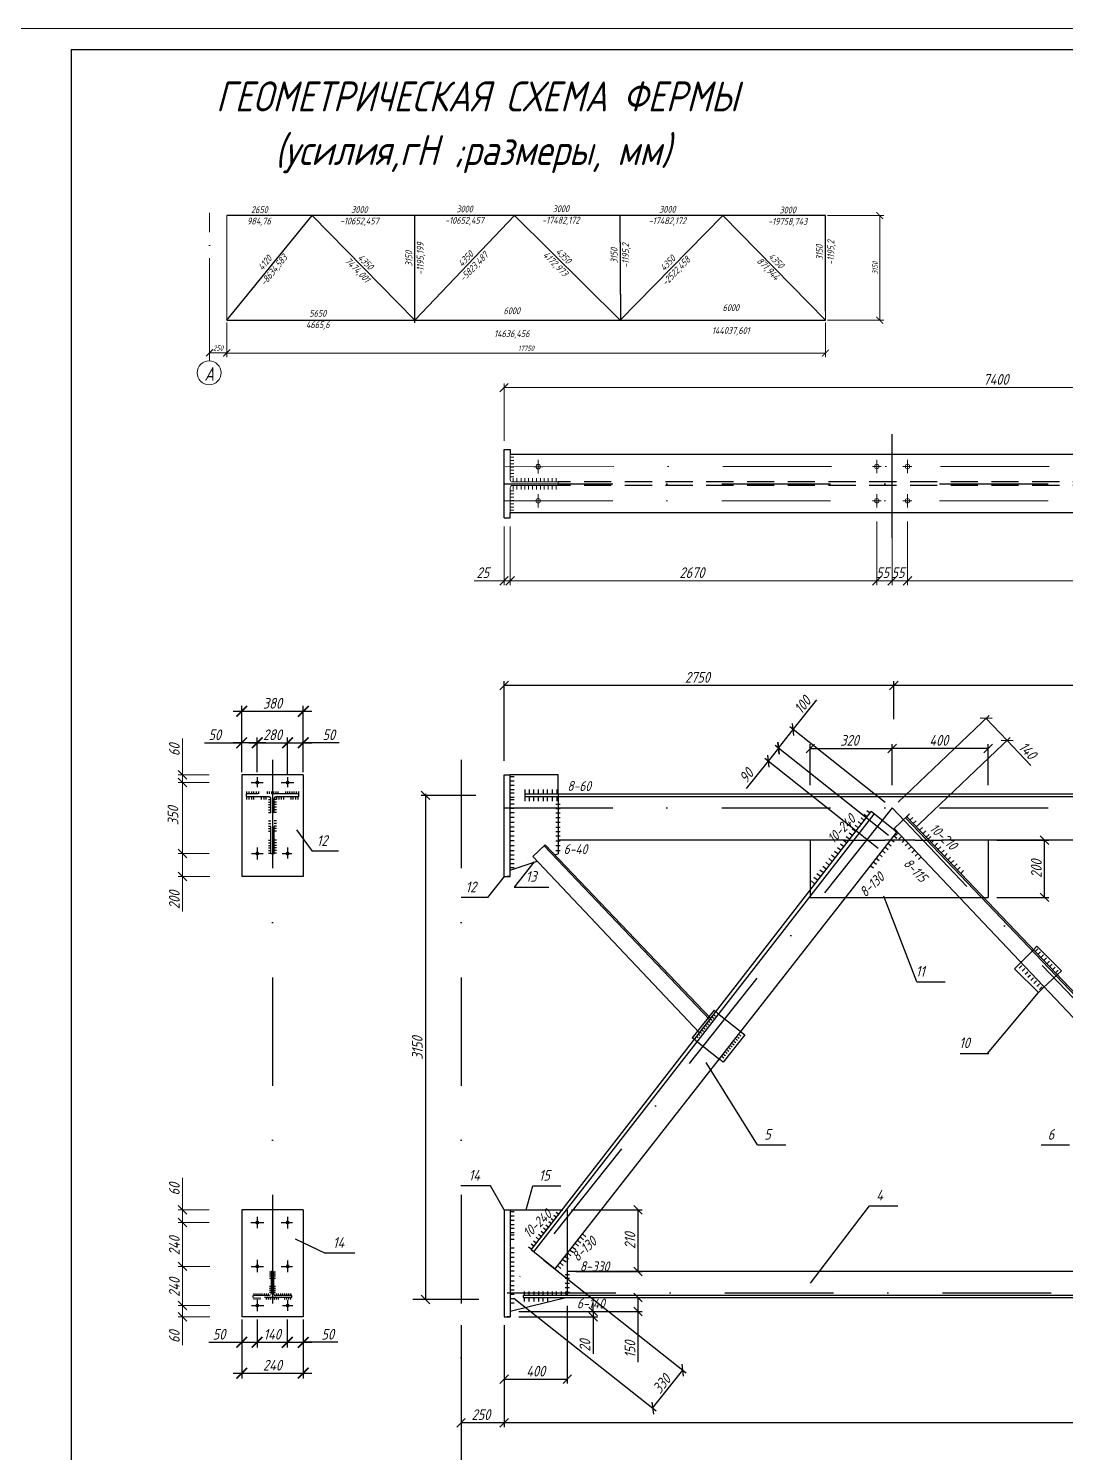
# Model space of a CAD drawing. Header units: millimetres. Extents: x 1665 to 4316, y 443 to 1647.
# Drawn here: x 3357 to 3599.5, y 1313.9 to 1647 of the extents above; entities that cross this region are included whole.
import ezdxf

# ---------------------------------------------------------------- set-up
doc = ezdxf.new("R2010")
doc.units = ezdxf.units.MM
for name, pattern in [('ACAD_ISO04W100', [30, 24, -3, 0, -3]), ('DASHDOT', [25.4, 12.7, -6.35, 0, -6.35]), ('DASHDOT2', [12.7, 6.35, -3.175, 0, -3.175]), ('DASHDOTX2', [50.8, 25.4, -12.7, 0, -12.7]), ('DASHED2', [9.525, 6.35, -3.175])]:
    doc.linetypes.add(name, pattern=pattern)
doc.layers.get('0').update_dxf_attribs({"lineweight": 18})
for name, color, linetype, lineweight in [('Dimension', 3, 'Continuous', 20), ('Osi', 1, 'DASHDOTX2', 25), ('Strich', 2, 'DASHED2', 25), ('Оси А', 40, 'DASHDOT', 20), ('ось', 240, 'DASHDOT2', 25), ('Размер', 3, 'Continuous', 25), ('Текст', 2, 'Continuous', 20)]:
    doc.layers.add(name, color=color, linetype=linetype, lineweight=lineweight)
doc.styles.get("Standard").update_dxf_attribs({"font": 'romans.shx', "width": 0.75, "oblique": 15, "height": 1.5})
doc.styles.add('style1', font='romans.shx', dxfattribs={"width": 0.8, "oblique": 15})
doc.styles.add('style2', font='romans.shx', dxfattribs={"width": 0.8, "oblique": 15})

# ---------------------------------------------------------------- blocks, each defined once
blk = doc.blocks.new('_ArchTick')
at = {"color": 0, "linetype": 'ByBlock', "const_width": 0.15}
blk.add_lwpolyline([(-0.5, -0.5), (0.5, 0.5)], dxfattribs=at)
blk = doc.blocks.new('_Oblique')
at = {"color": 0, "linetype": 'ByBlock', "lineweight": -2}
blk.add_line((-0.5, -0.5), (0.5, 0.5), dxfattribs=at)

msp = doc.modelspace()

# ---------------------------------------------------------------- linework, layer by layer
for p, q in [((4188.02, 1646.955), (3347.02, 1646.955)), ((3403.362, 1603.205), (3543.362, 1603.205)), ((3495.362, 1603.086), (3495.48, 1578.839)), ((3543.362, 1578.725), (3543.362, 1580.825)), ((3469.653, 1547.285), (3469.653, 1548.483)), ((3470.5, 1546.656), (3469.653, 1546.656)), ((3470.5, 1545.901), (3469.653, 1545.901)), ((3470.5, 1545.147), (3469.653, 1545.147)), ((3470.5, 1544.392), (3469.653, 1544.392)), ((3470.5, 1543.638), (3469.653, 1543.638)), ((3470.5, 1542.883), (3469.653, 1542.883)), ((3470.5, 1542.129), (3469.653, 1542.129)), ((3470.5, 1538.846), (3469.653, 1538.846)), ((3480.886, 1540.891), (3470.152, 1540.892)), ((3480.886, 1540.09), (3470.152, 1540.091)), ((3470.31, 1541.816), (3470.31, 1540.891)), ((3470.31, 1540.091), (3470.31, 1539.166)), ((3471.225, 1541.816), (3471.225, 1540.891)), ((3471.225, 1540.091), (3471.225, 1539.166)), ((3472.18, 1541.816), (3472.18, 1540.891)), ((3472.18, 1540.091), (3472.18, 1539.166)), ((3473.095, 1541.816), (3473.095, 1540.891)), ((3473.095, 1540.091), (3473.095, 1539.166)), ((3473.931, 1541.816), (3473.93, 1540.891)), ((3473.93, 1540.091), (3473.93, 1539.166)), ((3474.846, 1541.816), (3474.845, 1540.891)), ((3474.845, 1540.091), (3474.845, 1539.166)), ((3475.8, 1541.816), (3475.8, 1540.891)), ((3475.8, 1540.091), (3475.8, 1539.166)), ((3476.715, 1541.816), (3476.715, 1540.891)), ((3476.715, 1540.091), (3476.715, 1539.166)), ((3477.59, 1541.816), (3477.59, 1540.891)), ((3477.59, 1540.091), (3477.59, 1539.166)), ((3478.505, 1541.816), (3478.505, 1540.891)), ((3478.505, 1540.091), (3478.505, 1539.166)), ((3479.46, 1541.816), (3479.46, 1540.891)), ((3479.46, 1540.091), (3479.46, 1539.166)), ((3480.375, 1541.816), (3480.375, 1540.891)), ((3480.375, 1540.091), (3480.375, 1539.166)), ((3480.886, 1540.091), (3480.886, 1540.891)), ((3470.5, 1538.092), (3469.653, 1538.092)), ((3470.5, 1537.337), (3469.653, 1537.337)), ((3470.5, 1536.545), (3469.653, 1536.545)), ((3470.5, 1535.791), (3469.653, 1535.791)), ((3470.5, 1535.036), (3469.653, 1535.036)), ((3470.5, 1534.281), (3469.653, 1534.282))]:
    msp.add_line(p, q)
at = {"lineweight": 30}
for p, q in [((4183.02, 1641.955), (3367.02, 1641.955)), ((3367.02, 1641.955), (3367.02, 1057.955)), ((3543.362, 1603.205), (3403.362, 1603.205)), ((3403.362, 1578.725), (3423.362, 1603.199)), ((3423.362, 1603.199), (3447.362, 1578.725)), ((3447.362, 1578.725), (3470.625, 1603.205)), ((3447.362, 1578.134), (3447.362, 1603.151)), ((3470.625, 1603.205), (3495.362, 1578.725)), ((3495.362, 1578.725), (3519.362, 1603.198)), ((3495.483, 1578.606), (3495.362, 1603.086)), ((3519.362, 1603.198), (3543.362, 1578.725)), ((3543.362, 1580.825), (3543.362, 1603.205)), ((3403.362, 1578.725), (3543.362, 1578.725)), ((3468.21, 1532.483), (3468.21, 1548.483)), ((3468.21, 1548.483), (3469.653, 1548.483)), ((3469.653, 1548.483), (3469.653, 1547.285)), ((3698.911, 1547.284), (3469.653, 1547.285)), ((3468.21, 1532.483), (3469.651, 1532.483)), ((3698.911, 1533.684), (3469.651, 1533.685)), ((3469.651, 1532.483), (3469.652, 1533.685)), ((3421.267, 1472.419), (3406.867, 1472.419)), ((3406.867, 1472.419), (3406.867, 1448.639)), ((3421.267, 1472.419), (3421.267, 1448.639)), ((3421.267, 1448.639), (3406.867, 1448.639)), ((3421.267, 1370.644), (3406.867, 1370.644)), ((3406.867, 1370.644), (3406.867, 1345.66)), ((3421.267, 1370.644), (3421.267, 1345.66)), ((3421.267, 1345.66), (3406.867, 1345.66))]:
    msp.add_line(p, q, dxfattribs=at)
at = {"linetype": 'ACAD_ISO04W100'}
msp.add_line((3399.362, 1569.226), (3399.362, 1603.814), dxfattribs=at)
at = {"lineweight": 15}
for q in [(3403.362, 1603.205), (3543.362, 1578.725)]:
    msp.add_line((3403.362, 1578.725), q, dxfattribs=at)
at = {"lineweight": 18}
for p, q in [((3543.862, 1603.205), (3557.044, 1603.205)), ((3556.044, 1603.205), (3556.044, 1578.725)), ((3543.862, 1578.725), (3557.044, 1578.725)), ((3399.362, 1578.225), (3399.362, 1570.115)), ((3403.362, 1578.225), (3403.362, 1570.115)), ((3403.362, 1578.225), (3403.362, 1570.055)), ((3543.362, 1578.225), (3543.362, 1570.055)), ((3403.362, 1571.115), (3399.362, 1571.115)), ((3403.362, 1571.055), (3543.362, 1571.055))]:
    msp.add_line(p, q, dxfattribs=at)
at = {"color": 0, "lineweight": -2}
for p, q in [((3469.21, 1563.955), (3467.21, 1561.955)), ((3469.21, 1518.764), (3467.21, 1516.764)), ((3470.651, 1518.764), (3468.651, 1516.764)), ((3468.651, 1516.764), (3470.651, 1518.764)), ((3554.368, 1516.764), (3556.368, 1518.764)), ((3556.368, 1518.764), (3554.368, 1516.764)), ((3557.949, 1516.764), (3559.949, 1518.764)), ((3559.949, 1518.764), (3557.949, 1516.764)), ((3561.53, 1516.764), (3563.53, 1518.764)), ((3563.53, 1518.764), (3561.53, 1516.764)), ((3469.213, 1494.284), (3467.213, 1492.284)), ((3560.356, 1494.284), (3558.356, 1492.284)), ((3558.356, 1492.284), (3560.356, 1494.284)), ((3540.815, 1479.548), (3538.815, 1477.548)), ((3559.933, 1479.548), (3557.933, 1477.548)), ((3557.933, 1477.548), (3559.933, 1479.548)), ((3580.411, 1477.548), (3582.411, 1479.548)), ((3394.04, 1471.419), (3392.04, 1473.419)), ((3394.04, 1469.597), (3392.04, 1471.597)), ((3392.04, 1471.597), (3394.04, 1469.597)), ((3450.84, 1466.599), (3448.84, 1468.599)), ((3394.04, 1453.007), (3392.04, 1455.007)), ((3392.04, 1455.007), (3394.04, 1453.007)), ((3394.04, 1447.639), (3392.04, 1449.639)), ((3392.04, 1449.639), (3394.04, 1447.639)), ((3394.04, 1369.644), (3392.04, 1371.644)), ((3392.04, 1371.644), (3394.04, 1369.644)), ((3394.04, 1366.706), (3392.04, 1368.706)), ((3392.04, 1368.706), (3394.04, 1366.706)), ((3394.04, 1356.441), (3392.04, 1358.441)), ((3392.04, 1358.441), (3394.04, 1356.441)), ((3394.04, 1347.277), (3392.04, 1349.277)), ((3392.04, 1349.277), (3394.04, 1347.277)), ((3448.84, 1350.69), (3450.84, 1348.69)), ((3392.04, 1346.66), (3394.04, 1344.66)), ((3488.04, 1347.884), (3490.04, 1345.884)), ((3490.04, 1344.66), (3488.04, 1346.66)), ((3459.156, 1321.843), (3457.156, 1319.843)), ((3469.213, 1321.843), (3467.213, 1319.843)), ((3467.213, 1319.843), (3469.213, 1321.843))]:
    msp.add_line(p, q, dxfattribs=at)
at = {"lineweight": 20}
for p, q in [((3469.653, 1547.285), (3469.652, 1541.393)), ((3469.653, 1548.483), (3469.653, 1547.285)), ((3469.651, 1533.685), (3469.652, 1539.591)), ((3469.651, 1532.483), (3469.651, 1533.685))]:
    msp.add_line(p, q, dxfattribs=at)
for centre, radius in [((3399.242, 1566.426), 2.8), ((3476.196, 1544.473), 0.523), ((3555.368, 1544.499), 0.523), ((3562.53, 1544.499), 0.523), ((3476.196, 1536.484), 0.523), ((3555.368, 1536.5), 0.523), ((3562.53, 1536.5), 0.523), ((3410.521, 1470.597), 0.36), ((3417.612, 1470.597), 0.36), ((3410.521, 1454.007), 0.36), ((3417.612, 1454.007), 0.36), ((3410.521, 1367.706), 0.36), ((3417.612, 1367.706), 0.36), ((3410.521, 1357.441), 0.36), ((3417.612, 1357.441), 0.36), ((3410.521, 1348.277), 0.36), ((3417.612, 1348.277), 0.36)]:
    msp.add_circle(centre, radius)
for centre, start, end in [((3470.152, 1541.392), 179.9924, 269.9924), ((3470.152, 1539.591), 89.9924, 179.9924)]:
    msp.add_arc(centre, 0.5, start, end)
at = {"layer": 'Dimension'}
for p, q in [((3468.21, 1550.483), (3468.21, 1563.955)), ((3698.911, 1562.955), (3468.21, 1562.955)), ((3468.21, 1530.483), (3468.21, 1516.764)), ((3469.651, 1530.483), (3469.651, 1516.764)), ((3469.651, 1530.483), (3469.651, 1516.764)), ((3555.368, 1531.685), (3555.368, 1516.764)), ((3555.368, 1531.685), (3555.368, 1516.764)), ((3558.949, 1531.685), (3558.949, 1516.764)), ((3558.949, 1531.06), (3558.949, 1516.764)), ((3562.53, 1531.685), (3562.53, 1516.764)), ((3562.53, 1531.685), (3562.53, 1516.764)), ((3468.21, 1517.764), (3461.215, 1517.764)), ((3469.651, 1517.764), (3468.21, 1517.764)), ((3555.368, 1517.764), (3469.651, 1517.764)), ((3558.949, 1517.764), (3555.368, 1517.764)), ((3562.53, 1517.764), (3558.949, 1517.764)), ((3657.655, 1517.764), (3562.53, 1517.764)), ((3393.04, 1472.419), (3393.04, 1480.919)), ((3399.24, 1472.419), (3392.04, 1472.419)), ((3393.04, 1470.597), (3393.04, 1472.419)), ((3399.24, 1470.597), (3392.04, 1470.597)), ((3399.24, 1470.597), (3392.04, 1470.597)), ((3393.04, 1470.597), (3393.04, 1462.172)), ((3393.04, 1462.172), (3393.04, 1454.007)), ((3399.24, 1454.007), (3392.04, 1454.007)), ((3399.24, 1454.007), (3392.04, 1454.007)), ((3393.04, 1454.007), (3393.04, 1448.639)), ((3399.44, 1448.639), (3392.04, 1448.639)), ((3399.44, 1448.639), (3392.04, 1448.639)), ((3393.04, 1448.639), (3393.04, 1440.448)), ((3393.04, 1370.644), (3393.04, 1378.169)), ((3399.24, 1370.644), (3392.04, 1370.644)), ((3399.24, 1370.644), (3392.04, 1370.644)), ((3393.04, 1367.706), (3393.04, 1370.644)), ((3399.24, 1367.706), (3392.04, 1367.706)), ((3399.24, 1367.706), (3392.04, 1367.706)), ((3393.04, 1367.706), (3393.04, 1357.441)), ((3399.44, 1357.441), (3392.04, 1357.441)), ((3399.44, 1357.441), (3392.04, 1357.441)), ((3393.04, 1357.441), (3393.04, 1348.277)), ((3399.44, 1348.277), (3392.04, 1348.277)), ((3399.44, 1348.277), (3392.04, 1348.277)), ((3399.44, 1345.66), (3392.04, 1345.66)), ((3393.04, 1348.277), (3393.04, 1345.66)), ((3393.04, 1345.66), (3393.04, 1339.009))]:
    msp.add_line(p, q, dxfattribs=at)
at = {"layer": 'Osi'}
for p, q in [((3558.949, 1527.799), (3558.949, 1552.096)), ((3468.21, 1540.483), (4098.933, 1540.503)), ((3414.067, 1475.936), (3414.067, 1336.759)), ((3409.118, 1470.597), (3411.919, 1470.597)), ((3410.521, 1471.876), (3410.521, 1469.486)), ((3416.121, 1470.597), (3419.044, 1470.597)), ((3417.612, 1471.832), (3417.612, 1469.486)), ((3409.179, 1454.007), (3411.858, 1454.007)), ((3410.521, 1455.39), (3410.521, 1452.624)), ((3416.304, 1454.007), (3418.617, 1454.007)), ((3417.612, 1455.408), (3417.612, 1452.819)), ((3410.521, 1369.06), (3410.521, 1366.391)), ((3417.612, 1368.998), (3417.612, 1366.329)), ((3409.025, 1367.706), (3412.068, 1367.706)), ((3416.103, 1367.706), (3418.773, 1367.706)), ((3410.521, 1358.965), (3410.521, 1356.048)), ((3409.087, 1357.441), (3412.006, 1357.441)), ((3416.103, 1357.441), (3418.773, 1357.441)), ((3417.612, 1358.841), (3417.612, 1356.11)), ((3410.521, 1349.649), (3410.521, 1346.981)), ((3417.612, 1349.525), (3417.612, 1347.043)), ((3409.149, 1348.277), (3412.04, 1348.277)), ((3416.44, 1348.277), (3418.835, 1348.277))]:
    msp.add_line(p, q, dxfattribs=at)
at = {"layer": 'Osi', "lineweight": 20}
for p, q in [((3468.495, 1544.473), (4099.218, 1544.493)), ((3468.21, 1536.483), (4098.933, 1536.503))]:
    msp.add_line(p, q, dxfattribs=at)
at = {"layer": 'Strich'}
for p, q in [((4064.779, 1540.891), (3480.886, 1540.891)), ((4064.779, 1540.091), (3480.886, 1540.091)), ((3420.187, 1467.977), (3407.947, 1467.977)), ((3407.947, 1467.977), (3407.947, 1467.221)), ((3413.257, 1467.221), (3407.947, 1467.221)), ((3408.107, 1467.977), (3408.107, 1468.537)), ((3408.107, 1466.661), (3408.107, 1467.221)), ((3408.64, 1467.977), (3408.64, 1468.537)), ((3408.64, 1466.661), (3408.64, 1467.221)), ((3409.205, 1467.977), (3409.205, 1468.537)), ((3409.205, 1466.661), (3409.205, 1467.221)), ((3409.739, 1467.977), (3409.739, 1468.537)), ((3409.739, 1466.661), (3409.739, 1467.221)), ((3410.304, 1467.977), (3410.304, 1468.537)), ((3410.869, 1467.977), (3410.869, 1468.537)), ((3411.528, 1466.661), (3411.528, 1467.221)), ((3412.093, 1466.661), (3412.093, 1467.221)), ((3412.627, 1466.661), (3412.627, 1467.221)), ((3412.878, 1467.977), (3412.878, 1468.537)), ((3413.161, 1466.629), (3413.707, 1466.629)), ((3413.161, 1466.033), (3413.707, 1466.033)), ((3413.161, 1465.437), (3413.707, 1465.437)), ((3413.381, 1467.977), (3413.381, 1468.537)), ((3413.707, 1453.951), (3413.707, 1466.771)), ((3413.883, 1467.977), (3413.883, 1468.537)), ((3414.385, 1467.977), (3414.385, 1468.537)), ((3414.427, 1453.951), (3414.427, 1466.771)), ((3414.973, 1466.629), (3414.427, 1466.629)), ((3414.973, 1466.033), (3414.427, 1466.033)), ((3414.973, 1465.437), (3414.427, 1465.437)), ((3420.187, 1467.221), (3414.877, 1467.221)), ((3414.919, 1467.977), (3414.919, 1468.537)), ((3415.076, 1466.661), (3415.076, 1467.221)), ((3415.421, 1467.977), (3415.421, 1468.537)), ((3415.609, 1466.661), (3415.609, 1467.221)), ((3416.174, 1466.661), (3416.174, 1467.221)), ((3416.708, 1466.661), (3416.708, 1467.221)), ((3417.179, 1467.977), (3417.179, 1468.537)), ((3417.65, 1467.977), (3417.65, 1468.537)), ((3418.152, 1467.977), (3418.152, 1468.537)), ((3418.403, 1466.661), (3418.403, 1467.221)), ((3418.654, 1467.977), (3418.654, 1468.537)), ((3418.937, 1466.661), (3418.937, 1467.221)), ((3419.157, 1467.977), (3419.157, 1468.537)), ((3419.502, 1466.661), (3419.502, 1467.221)), ((3419.69, 1467.977), (3419.69, 1468.537)), ((3420.036, 1466.661), (3420.036, 1467.221)), ((3420.187, 1467.977), (3420.187, 1467.221)), ((3420.193, 1467.977), (3420.193, 1468.537)), ((3413.161, 1464.809), (3413.707, 1464.809)), ((3413.161, 1464.213), (3413.707, 1464.213)), ((3413.161, 1463.586), (3413.707, 1463.586)), ((3414.973, 1464.809), (3414.427, 1464.809)), ((3414.973, 1464.213), (3414.427, 1464.213)), ((3414.973, 1463.586), (3414.427, 1463.586)), ((3413.161, 1461.64), (3413.707, 1461.64)), ((3413.161, 1461.044), (3413.707, 1461.044)), ((3413.161, 1460.417), (3413.707, 1460.417)), ((3413.161, 1459.821), (3413.707, 1459.821)), ((3413.161, 1459.193), (3413.707, 1459.193)), ((3414.973, 1461.64), (3414.427, 1461.64)), ((3414.973, 1461.044), (3414.427, 1461.044)), ((3414.973, 1460.417), (3414.427, 1460.417)), ((3414.973, 1459.821), (3414.427, 1459.821)), ((3414.973, 1459.193), (3414.427, 1459.193)), ((3413.161, 1457.122), (3413.707, 1457.122)), ((3413.161, 1456.495), (3413.707, 1456.495)), ((3413.161, 1455.898), (3413.707, 1455.898)), ((3414.973, 1457.122), (3414.427, 1457.122)), ((3414.973, 1456.495), (3414.427, 1456.495)), ((3414.973, 1455.898), (3414.427, 1455.898)), ((3413.161, 1455.302), (3413.707, 1455.302)), ((3413.161, 1454.675), (3413.707, 1454.675)), ((3413.161, 1454.079), (3413.707, 1454.079)), ((3414.427, 1453.951), (3413.707, 1453.951)), ((3414.973, 1455.302), (3414.427, 1455.302)), ((3414.973, 1454.675), (3414.427, 1454.675)), ((3414.973, 1454.079), (3414.427, 1454.079)), ((3413.368, 1356.148), (3413.797, 1356.148)), ((3413.368, 1355.671), (3413.797, 1355.671)), ((3413.797, 1356.255), (3413.797, 1351.081)), ((3414.337, 1356.255), (3413.797, 1356.255)), ((3414.337, 1356.255), (3414.337, 1351.081)), ((3414.337, 1356.148), (3414.766, 1356.148)), ((3414.337, 1355.671), (3414.766, 1355.671)), ((3413.368, 1355.194), (3413.797, 1355.194)), ((3413.368, 1354.717), (3413.797, 1354.717)), ((3413.368, 1352.809), (3413.797, 1352.809)), ((3413.368, 1352.332), (3413.797, 1352.332)), ((3414.337, 1355.194), (3414.766, 1355.194)), ((3414.337, 1354.717), (3414.766, 1354.717)), ((3414.337, 1352.809), (3414.766, 1352.809)), ((3414.337, 1352.332), (3414.766, 1352.332)), ((3413.347, 1350.631), (3409.567, 1350.631)), ((3409.567, 1350.171), (3409.567, 1350.631)), ((3418.567, 1350.171), (3409.567, 1350.171)), ((3409.783, 1350.631), (3409.783, 1351.082)), ((3409.783, 1349.72), (3409.783, 1350.171)), ((3410.26, 1350.631), (3410.26, 1351.082)), ((3410.26, 1349.72), (3410.26, 1350.171)), ((3410.737, 1350.631), (3410.737, 1351.082)), ((3410.737, 1349.72), (3410.737, 1350.171)), ((3411.214, 1350.631), (3411.214, 1351.082)), ((3411.214, 1349.72), (3411.214, 1350.171)), ((3411.691, 1350.631), (3411.691, 1351.082)), ((3412.168, 1350.631), (3412.168, 1351.082)), ((3412.645, 1350.631), (3412.645, 1351.082)), ((3412.645, 1349.72), (3412.645, 1350.171)), ((3413.122, 1350.631), (3413.122, 1351.082)), ((3413.122, 1349.72), (3413.122, 1350.171)), ((3413.368, 1351.855), (3413.797, 1351.855)), ((3413.368, 1351.378), (3413.797, 1351.378)), ((3413.599, 1349.72), (3413.599, 1350.171)), ((3414.076, 1349.72), (3414.076, 1350.171)), ((3414.337, 1351.855), (3414.766, 1351.855)), ((3414.337, 1351.378), (3414.766, 1351.378)), ((3414.553, 1349.72), (3414.553, 1350.171)), ((3418.567, 1350.631), (3414.787, 1350.631)), ((3415.03, 1350.631), (3415.03, 1351.082)), ((3415.03, 1349.72), (3415.03, 1350.171)), ((3415.507, 1350.631), (3415.507, 1351.082)), ((3415.507, 1349.72), (3415.507, 1350.171)), ((3415.984, 1350.631), (3415.984, 1351.082)), ((3416.461, 1350.631), (3416.461, 1351.082)), ((3416.938, 1350.631), (3416.938, 1351.082)), ((3416.938, 1349.72), (3416.938, 1350.171)), ((3417.415, 1350.631), (3417.415, 1351.082)), ((3417.415, 1349.72), (3417.415, 1350.171)), ((3417.892, 1350.631), (3417.892, 1351.082)), ((3417.892, 1349.72), (3417.892, 1350.171)), ((3418.369, 1350.631), (3418.369, 1351.082)), ((3418.369, 1349.72), (3418.369, 1350.171)), ((3418.567, 1350.171), (3418.567, 1350.631))]:
    msp.add_line(p, q, dxfattribs=at)
for centre, start, end in [((3413.257, 1466.771), 0, 90), ((3414.877, 1466.771), 90, 180), ((3414.787, 1351.081), 180, 270)]:
    msp.add_arc(centre, 0.45, start, end, dxfattribs=at)
at = {"layer": 'Оси А', "ltscale": 20}
for p, q in [((3476.196, 1544.473), (3476.196, 1546.046)), ((3555.368, 1544.499), (3555.368, 1546.072)), ((3562.53, 1544.499), (3562.53, 1546.072)), ((3476.196, 1544.473), (3475.148, 1544.473)), ((3476.196, 1544.473), (3476.196, 1544.473)), ((3476.196, 1544.473), (3476.196, 1542.901)), ((3476.196, 1544.473), (3477.245, 1544.473)), ((3555.368, 1544.499), (3554.32, 1544.499)), ((3555.368, 1544.499), (3555.368, 1544.499)), ((3555.368, 1544.499), (3555.368, 1542.927)), ((3555.368, 1544.499), (3556.416, 1544.499)), ((3562.53, 1544.499), (3561.481, 1544.499)), ((3562.53, 1544.499), (3562.53, 1544.499)), ((3562.53, 1544.499), (3562.53, 1542.927)), ((3562.53, 1544.499), (3563.578, 1544.499)), ((3476.196, 1536.484), (3475.148, 1536.484)), ((3476.196, 1536.484), (3476.196, 1538.056)), ((3476.196, 1536.484), (3476.196, 1536.484)), ((3476.196, 1536.484), (3476.196, 1534.911)), ((3476.196, 1536.484), (3477.245, 1536.484)), ((3555.368, 1536.5), (3554.32, 1536.5)), ((3555.368, 1536.5), (3555.368, 1538.072)), ((3555.368, 1536.5), (3555.368, 1536.5)), ((3555.368, 1536.5), (3555.368, 1534.927)), ((3555.368, 1536.5), (3556.416, 1536.5)), ((3562.53, 1536.5), (3561.481, 1536.5)), ((3562.53, 1536.5), (3562.53, 1538.072)), ((3562.53, 1536.5), (3562.53, 1536.5)), ((3562.53, 1536.5), (3562.53, 1534.927)), ((3562.53, 1536.5), (3563.578, 1536.5))]:
    msp.add_line(p, q, dxfattribs=at)
at = {"layer": 'ось', "ltscale": 4}
for p, q in [((3458.156, 1475.936), (3458.156, 1307.022)), ((3468.21, 1464.656), (4098.933, 1464.676)), ((3558.933, 1464.676), (3468.933, 1351.276)), ((3558.933, 1464.676), (3666.933, 1351.276)), ((3468.933, 1351.276), (3742.225, 1351.276))]:
    msp.add_line(p, q, dxfattribs=at)
at = {"layer": 'Размер'}
for p, q in [((3468.213, 1475.643), (3468.213, 1494.284)), ((3559.356, 1493.284), (3468.213, 1493.284)), ((3559.356, 1489.368), (3559.356, 1494.284)), ((3559.356, 1485.443), (3559.356, 1494.284)), ((3666.933, 1493.284), (3559.356, 1493.284)), ((3539.815, 1469.977), (3539.815, 1479.548)), ((3558.933, 1470.602), (3558.933, 1479.548)), ((3558.933, 1469.977), (3558.933, 1479.548)), ((3581.411, 1469.977), (3581.411, 1479.548)), ((3539.815, 1478.548), (3558.933, 1478.548)), ((3581.411, 1478.548), (3558.933, 1478.548)), ((3468.203, 1448.659), (3468.213, 1472.419)), ((3468.213, 1472.419), (3469.653, 1472.418)), ((3469.643, 1448.639), (3469.653, 1472.418)), ((3480.886, 1472.418), (3469.653, 1472.418)), ((3480.886, 1467.977), (3480.886, 1472.418)), ((3469.653, 1472.018), (3470.615, 1472.018)), ((3469.653, 1471.008), (3470.615, 1471.008)), ((3469.653, 1454.76), (3469.653, 1470.6)), ((3469.653, 1469.995), (3470.615, 1469.995)), ((3469.653, 1468.984), (3470.615, 1468.984)), ((3473.109, 1468.939), (3473.109, 1467.977)), ((3474.107, 1468.939), (3474.107, 1467.977)), ((3475.118, 1468.939), (3475.118, 1467.977)), ((3476.219, 1468.939), (3476.219, 1467.977)), ((3477.356, 1468.939), (3477.356, 1467.977)), ((3478.307, 1468.939), (3478.307, 1467.977)), ((3479.444, 1468.939), (3479.444, 1467.977)), ((3480.515, 1468.939), (3480.515, 1467.977)), ((3461.64, 1467.599), (3448.84, 1467.599)), ((3449.84, 1467.977), (3449.84, 1349.69)), ((3469.653, 1468.168), (3470.615, 1468.168)), ((3469.653, 1467.158), (3470.615, 1467.158)), ((3469.653, 1466.596), (3470.615, 1466.596)), ((3469.653, 1465.585), (3470.615, 1465.585)), ((3473.036, 1467.977), (3473.036, 1467.221)), ((3473.036, 1467.977), (3480.886, 1467.977)), ((4097.68, 1467.221), (3473.036, 1467.221)), ((3473.109, 1467.221), (3473.109, 1466.259)), ((3474.107, 1467.221), (3474.107, 1466.259)), ((3475.118, 1467.221), (3475.118, 1466.259)), ((3476.219, 1467.221), (3476.219, 1466.259)), ((3477.356, 1467.221), (3477.356, 1466.259)), ((3478.307, 1467.221), (3478.307, 1466.259)), ((3479.444, 1467.221), (3479.444, 1466.259)), ((3480.356, 1465.524), (3481.318, 1465.524)), ((3480.515, 1467.221), (3480.515, 1466.259)), ((3480.886, 1467.977), (4064.779, 1467.977)), ((3480.886, 1467.977), (3480.886, 1453.951)), ((3469.653, 1464.572), (3470.615, 1464.572)), ((3469.653, 1463.562), (3470.615, 1463.562)), ((3469.653, 1462.491), (3470.615, 1462.491)), ((3474.56, 1361.28), (3554.021, 1463.795)), ((3475.147, 1360.814), (3554.74, 1463.224)), ((3480.356, 1464.511), (3481.318, 1464.511)), ((3480.356, 1463.501), (3481.318, 1463.501)), ((3480.356, 1462.429), (3481.318, 1462.429)), ((3551.678, 1462.339), (3552.41, 1461.758)), ((3552.367, 1463.208), (3553.099, 1462.627)), ((3553.056, 1464.077), (3553.789, 1463.495)), ((3559.663, 1459.318), (3554.021, 1463.795)), ((3562.714, 1462.951), (3559.455, 1459.848)), ((3562.069, 1462.337), (3662.017, 1357.391)), ((3563.025, 1463.247), (3562.347, 1462.602)), ((3562.347, 1462.602), (3662.295, 1357.656)), ((3563.789, 1462.444), (3563.112, 1461.799)), ((3469.653, 1461.354), (3470.615, 1461.354)), ((3469.653, 1460.252), (3470.615, 1460.252)), ((3469.653, 1459.242), (3470.615, 1459.242)), ((3480.173, 1356.825), (3560.03, 1459.026)), ((3480.356, 1461.293), (3481.318, 1461.293)), ((3480.356, 1460.191), (3481.318, 1460.191)), ((3480.356, 1459.181), (3481.318, 1459.181)), ((3548.921, 1458.865), (3549.653, 1458.284)), ((3549.61, 1459.733), (3550.342, 1459.153)), ((3550.3, 1460.602), (3551.031, 1460.021)), ((3550.989, 1461.471), (3551.721, 1460.89)), ((3559.455, 1459.848), (3659.036, 1354.553)), ((3559.663, 1459.318), (3560.03, 1459.026)), ((3559.733, 1458.188), (3560.411, 1458.836)), ((3564.554, 1461.642), (3563.876, 1460.996)), ((3565.28, 1460.879), (3564.603, 1460.233)), ((3566.045, 1460.076), (3565.367, 1459.43)), ((3566.81, 1459.273), (3566.132, 1458.628)), ((3566.81, 1459.273), (3566.132, 1458.628)), ((3469.653, 1458.171), (3470.615, 1458.171)), ((3469.653, 1457.034), (3470.615, 1457.034)), ((3469.653, 1455.858), (3470.615, 1455.858)), ((3477.844, 1456.051), (3474.929, 1453.275)), ((3477.565, 1455.786), (3516.294, 1415.122)), ((3477.844, 1456.051), (3516.532, 1415.429)), ((3480.356, 1458.109), (3481.318, 1458.109)), ((3480.356, 1456.973), (3481.318, 1456.973)), ((3480.356, 1455.835), (3481.318, 1455.835)), ((3548.077, 1457.105), (3480.837, 1457.105)), ((3539.815, 1457.105), (3539.815, 1446.69)), ((3546.877, 1456.287), (3547.611, 1455.704)), ((3547.566, 1457.156), (3548.301, 1456.573)), ((3548.077, 1457.097), (3557.269, 1457.105)), ((3548.232, 1457.996), (3548.964, 1457.416)), ((3564.371, 1457.105), (3557.269, 1457.105)), ((3557.28, 1455.546), (3558.014, 1454.963)), ((3557.969, 1456.415), (3558.704, 1455.832)), ((3558.658, 1457.284), (3559.393, 1456.7)), ((3559.347, 1458.152), (3560.082, 1457.569)), ((3560.5, 1457.387), (3561.178, 1458.035)), ((3561.266, 1456.585), (3561.944, 1457.234)), ((3562.033, 1455.784), (3562.71, 1456.432)), ((3562.799, 1454.983), (3563.477, 1455.631)), ((3564.371, 1457.105), (3570.585, 1457.105)), ((3567.575, 1458.47), (3566.897, 1457.825)), ((3568.03, 1457.993), (3567.352, 1457.347)), ((3568.795, 1457.19), (3568.116, 1456.544)), ((3569.56, 1456.387), (3568.881, 1455.741)), ((3570.325, 1455.585), (3569.646, 1454.938)), ((3665.371, 1457.105), (3570.585, 1457.105)), ((3581.411, 1457.105), (3581.411, 1445.738)), ((3469.653, 1454.729), (3470.615, 1454.729)), ((3469.653, 1453.719), (3470.615, 1453.719)), ((3469.653, 1452.706), (3470.615, 1452.706)), ((3469.653, 1450.083), (3475.918, 1452.221)), ((3474.929, 1453.275), (3513.915, 1412.053)), ((3480.125, 1453.656), (3480.886, 1453.915)), ((3480.356, 1454.697), (3481.318, 1454.697)), ((3480.886, 1453.951), (3480.886, 1453.951)), ((3544.12, 1452.813), (3544.854, 1452.23)), ((3544.809, 1453.681), (3545.544, 1453.099)), ((3545.498, 1454.55), (3546.233, 1453.967)), ((3546.187, 1455.419), (3546.922, 1454.836)), ((3555.213, 1452.94), (3555.946, 1452.358)), ((3555.902, 1453.809), (3556.636, 1453.226)), ((3556.591, 1454.678), (3557.325, 1454.095)), ((3563.565, 1454.182), (3564.243, 1454.829)), ((3564.332, 1453.38), (3565.009, 1454.028)), ((3565.098, 1452.579), (3565.775, 1453.227)), ((3571.089, 1454.782), (3570.411, 1454.135)), ((3571.854, 1453.979), (3571.175, 1453.333)), ((3572.619, 1453.177), (3571.94, 1452.53)), ((3573.384, 1452.374), (3572.705, 1451.727)), ((3469.653, 1451.696), (3470.615, 1451.696)), ((3469.653, 1450.716), (3470.615, 1450.716)), ((3541.364, 1449.338), (3542.097, 1448.756)), ((3542.053, 1450.207), (3542.786, 1449.625)), ((3542.742, 1451.075), (3543.476, 1450.493)), ((3543.431, 1451.944), (3544.165, 1451.362)), ((3553.834, 1451.203), (3554.568, 1450.621)), ((3554.524, 1452.072), (3555.257, 1451.489)), ((3574.149, 1451.571), (3573.47, 1450.924)), ((3574.889, 1450.795), (3574.213, 1450.151)), ((3575.654, 1449.992), (3574.977, 1449.348)), ((3468.203, 1448.639), (3469.643, 1448.639)), ((3469.653, 1448.639), (3468.933, 1448.639)), ((3469.653, 1448.639), (3468.933, 1448.639)), ((3469.653, 1448.639), (3469.653, 1448.639)), ((3539.815, 1446.69), (3539.815, 1443.74)), ((3539.985, 1447.601), (3540.718, 1447.019)), ((3540.675, 1448.469), (3541.408, 1447.887)), ((3581.411, 1445.738), (3581.411, 1443.74)), ((3539.815, 1443.74), (3546.661, 1443.74)), ((3546.661, 1443.74), (3577.099, 1443.74)), ((3564.711, 1423.956), (3557.022, 1444.019)), ((3577.099, 1443.74), (3581.411, 1443.74)), ((3591.97, 1431.497), (3592.751, 1432.294)), ((3592.751, 1432.294), (3598.551, 1426.594)), ((3588.819, 1428.281), (3591.97, 1431.497)), ((3592.353, 1431.096), (3592.983, 1431.697)), ((3593.021, 1430.394), (3593.652, 1430.995)), ((3593.718, 1429.663), (3594.349, 1430.263)), ((3594.386, 1428.961), (3595.017, 1429.562)), ((3595.085, 1428.227), (3595.716, 1428.828)), ((3587.557, 1426.992), (3588.819, 1428.281)), ((3593.151, 1421.494), (3587.557, 1426.992)), ((3588.651, 1427.194), (3589.282, 1427.795)), ((3589.319, 1426.493), (3589.95, 1427.093)), ((3590.016, 1425.761), (3590.647, 1426.362)), ((3590.684, 1425.059), (3591.315, 1425.66)), ((3594.273, 1422.554), (3597.545, 1425.644)), ((3595.753, 1427.525), (3596.384, 1428.126)), ((3596.45, 1426.793), (3597.081, 1427.394)), ((3597.118, 1426.092), (3597.749, 1426.693)), ((3598.551, 1426.594), (3597.545, 1425.644)), ((3564.711, 1423.956), (3571.371, 1423.956)), ((3591.383, 1424.325), (3592.014, 1424.926)), ((3592.052, 1423.624), (3592.683, 1424.224)), ((3592.748, 1422.892), (3593.379, 1423.493)), ((3594.273, 1422.554), (3593.151, 1421.494)), ((3593.417, 1422.19), (3594.048, 1422.791)), ((3581.24, 1407.226), (3593.151, 1421.494)), ((3517.312, 1417.337), (3512.221, 1410.922)), ((3516.896, 1415.796), (3517.235, 1415.527)), ((3517.299, 1416.304), (3517.637, 1416.035)), ((3518.144, 1416.677), (3517.312, 1417.337)), ((3518.144, 1416.677), (3524.543, 1411.598)), ((3514.076, 1412.243), (3514.415, 1411.975)), ((3514.479, 1412.751), (3514.817, 1412.482)), ((3514.882, 1413.258), (3515.22, 1412.99)), ((3515.285, 1413.766), (3515.623, 1413.497)), ((3515.688, 1414.273), (3516.026, 1414.005)), ((3516.091, 1414.781), (3516.429, 1414.512)), ((3516.493, 1415.289), (3516.832, 1415.02)), ((3513.054, 1410.261), (3512.221, 1410.922)), ((3513.054, 1410.261), (3518.675, 1405.799)), ((3513.27, 1411.228), (3513.609, 1410.96)), ((3513.673, 1411.736), (3514.012, 1411.467)), ((3524.543, 1411.598), (3519.452, 1405.183)), ((3521.243, 1409.036), (3521.582, 1408.768)), ((3521.646, 1409.544), (3521.985, 1409.275)), ((3522.049, 1410.051), (3522.387, 1409.783)), ((3522.452, 1410.559), (3522.79, 1410.29)), ((3522.855, 1411.066), (3523.193, 1410.798)), ((3523.258, 1411.574), (3523.596, 1411.305)), ((3519.452, 1405.183), (3518.676, 1405.799)), ((3519.229, 1406.498), (3519.567, 1406.23)), ((3519.632, 1407.006), (3519.97, 1406.737)), ((3520.035, 1407.514), (3520.373, 1407.245)), ((3520.438, 1408.021), (3520.776, 1407.752)), ((3520.841, 1408.529), (3521.179, 1408.26)), ((3574.873, 1407.226), (3581.533, 1407.226)), ((3527.473, 1385.826), (3515.489, 1405.11)), ((3527.473, 1385.826), (3534.133, 1385.826)), ((3593.762, 1385.826), (3600.422, 1385.826)), ((3468.213, 1370.644), (3468.213, 1345.66)), ((3468.213, 1370.644), (3469.653, 1370.644)), ((3469.653, 1370.644), (3481.989, 1370.644)), ((3469.653, 1370.644), (3469.653, 1345.66)), ((3469.653, 1370.243), (3470.615, 1370.243)), ((3469.653, 1369.233), (3470.615, 1369.233)), ((3479.819, 1369.429), (3480.556, 1368.845)), ((3480.385, 1370.143), (3481.122, 1369.559)), ((3539.859, 1353.491), (3553.65, 1371.597)), ((3553.65, 1371.597), (3560.31, 1371.597)), ((3469.653, 1368.22), (3470.615, 1368.22)), ((3469.653, 1367.21), (3470.615, 1367.21)), ((3469.653, 1366.394), (3470.615, 1366.394)), ((3476.865, 1365.702), (3477.602, 1365.118)), ((3477.44, 1366.428), (3478.178, 1365.844)), ((3478.006, 1367.141), (3478.743, 1366.557)), ((3478.646, 1367.949), (3479.383, 1367.365)), ((3479.212, 1368.663), (3479.949, 1368.078)), ((3469.653, 1365.384), (3470.615, 1365.384)), ((3469.653, 1364.821), (3470.615, 1364.821)), ((3469.653, 1363.811), (3470.615, 1363.811)), ((3474.514, 1362.736), (3475.251, 1362.152)), ((3475.079, 1363.449), (3475.817, 1362.865)), ((3475.72, 1364.257), (3476.457, 1363.673)), ((3476.285, 1364.97), (3477.022, 1364.386)), ((3484.887, 1362.759), (3485.625, 1362.175)), ((3485.453, 1363.472), (3486.19, 1362.888)), ((3486.061, 1364.239), (3486.798, 1363.655)), ((3486.626, 1364.953), (3487.363, 1364.368)), ((3469.653, 1361.788), (3470.615, 1361.788)), ((3469.653, 1360.717), (3470.615, 1360.717)), ((3469.653, 1359.58), (3470.615, 1359.58)), ((3473.939, 1362.01), (3474.676, 1361.426)), ((3480.18, 1356.82), (3474.54, 1361.296)), ((3481.961, 1359.067), (3482.698, 1358.482)), ((3482.526, 1359.78), (3483.264, 1359.196)), ((3483.003, 1360.391), (3483.003, 1356.255)), ((3483.106, 1360.512), (3483.844, 1359.928)), ((3483.682, 1361.238), (3484.419, 1360.654)), ((3484.247, 1361.951), (3484.984, 1361.367)), ((3469.653, 1358.478), (3470.615, 1358.478)), ((3469.653, 1357.468), (3470.615, 1357.468)), ((3469.653, 1356.397), (3470.615, 1356.397)), ((3480.18, 1356.82), (3480.917, 1356.235)), ((3480.18, 1356.82), (3480.917, 1356.235)), ((3480.755, 1357.545), (3481.492, 1356.961)), ((3480.755, 1357.545), (3481.492, 1356.961)), ((3481.321, 1358.259), (3482.058, 1357.675)), ((3481.321, 1358.259), (3482.058, 1357.675)), ((3624.186, 1356.255), (3483.003, 1356.255)), ((3483.003, 1356.255), (3483.003, 1350.631)), ((3624.186, 1356.255), (3594.972, 1356.255)), ((3469.653, 1355.26), (3470.615, 1355.26)), ((3469.653, 1354.084), (3470.615, 1354.084)), ((3469.653, 1352.955), (3470.615, 1352.955)), ((3483.484, 1355.452), (3482.522, 1355.452)), ((3483.484, 1354.588), (3482.522, 1354.588)), ((3483.484, 1353.451), (3482.522, 1353.451)), ((3483.484, 1352.428), (3482.522, 1352.428)), ((3462.295, 1349.69), (3446.864, 1349.69)), ((3469.653, 1351.945), (3470.615, 1351.945)), ((3469.653, 1350.932), (3470.615, 1350.932)), ((3483.003, 1350.171), (3469.653, 1346.884)), ((3469.653, 1349.922), (3470.615, 1349.922)), ((3469.653, 1348.942), (3470.615, 1348.942)), ((4097.955, 1350.634), (3472.657, 1350.631)), ((3472.657, 1350.631), (3472.657, 1350.171)), ((3472.657, 1350.171), (4064.779, 1350.171)), ((3472.945, 1351.593), (3472.945, 1350.631)), ((3472.945, 1350.171), (3472.945, 1349.209)), ((3474.025, 1351.593), (3474.025, 1350.631)), ((3474.025, 1350.171), (3474.025, 1349.209)), ((3475.162, 1351.593), (3475.162, 1350.631)), ((3475.162, 1350.171), (3475.162, 1349.209)), ((3476.233, 1351.593), (3476.233, 1350.631)), ((3476.233, 1350.171), (3476.233, 1349.209)), ((3477.243, 1351.593), (3477.243, 1350.631)), ((3477.243, 1350.171), (3477.243, 1349.209)), ((3478.345, 1351.593), (3478.345, 1350.631)), ((3478.345, 1350.171), (3478.345, 1349.209)), ((3479.482, 1351.593), (3479.482, 1350.631)), ((3480.433, 1351.593), (3480.433, 1350.631)), ((3481.57, 1351.593), (3481.57, 1350.631)), ((3483.484, 1351.291), (3482.522, 1351.291)), ((3482.641, 1351.593), (3482.641, 1350.631)), ((3489.04, 1346.884), (3489.04, 1348.884)), ((3468.213, 1345.66), (3469.653, 1345.66)), ((3469.653, 1345.66), (3468.933, 1345.66)), ((3471.653, 1346.884), (3490.04, 1346.884)), ((3471.653, 1345.66), (3490.04, 1345.66)), ((3489.04, 1346.884), (3489.04, 1345.66)), ((3489.04, 1345.66), (3489.04, 1336.945)), ((3458.156, 1343.66), (3458.156, 1319.843)), ((3468.213, 1343.66), (3468.213, 1319.843)), ((3468.213, 1343.66), (3468.213, 1319.843)), ((3468.213, 1320.843), (3458.156, 1320.843)), ((4098.933, 1320.843), (3468.213, 1320.843))]:
    msp.add_line(p, q, dxfattribs=at)
at = {"layer": 'Размер', "color": 3}
for p, q in [((3535.815, 1482.996), (3541.34, 1489.957)), ((3560.397, 1466.038), (3581.647, 1486.276)), ((3580.922, 1485.586), (3585.822, 1480.442)), ((3532.356, 1478.638), (3535.815, 1482.996)), ((3557.353, 1465.902), (3535.032, 1483.618)), ((3553.894, 1461.544), (3531.573, 1479.26)), ((3558.096, 1458.21), (3531.575, 1479.262)), ((3565.296, 1460.894), (3586.546, 1481.132)), ((3585.822, 1480.442), (3591.393, 1474.593)), ((3529.965, 1475.625), (3524.854, 1469.186)), ((3555.703, 1455.195), (3529.181, 1476.247)), ((3532.358, 1478.64), (3529.965, 1475.625)), ((3583.411, 1457.105), (3595.553, 1457.105)), ((3594.553, 1443.74), (3594.553, 1457.105)), ((3583.411, 1443.74), (3595.553, 1443.74)), ((3483.989, 1370.644), (3500.529, 1370.644)), ((3499.529, 1370.644), (3499.529, 1356.255)), ((3477.545, 1358.91), (3510.788, 1332.527)), ((3485.003, 1356.255), (3500.529, 1356.255)), ((3470.499, 1350.033), (3503.742, 1323.649)), ((3485.003, 1350.171), (3500.529, 1350.171)), ((3499.529, 1350.171), (3499.529, 1346.884)), ((3471.653, 1346.884), (3500.529, 1346.884)), ((3483.003, 1348.171), (3483.003, 1330.052)), ((3499.529, 1346.884), (3499.529, 1335.005)), ((3468.213, 1343.66), (3468.213, 1330.052)), ((3502.959, 1324.271), (3510.005, 1333.149)), ((3468.213, 1331.052), (3483.003, 1331.052))]:
    msp.add_line(p, q, dxfattribs=at)
at = {"layer": 'Размер', "ltscale": 2}
for p, q in [((3404.867, 1487.26), (3423.267, 1487.26)), ((3406.867, 1473.044), (3406.867, 1488.51)), ((3421.267, 1473.044), (3421.267, 1488.51)), ((3398.158, 1479.894), (3406.867, 1479.894)), ((3412.519, 1479.894), (3404.867, 1479.894)), ((3406.867, 1473.044), (3406.867, 1481.144)), ((3408.519, 1479.894), (3419.612, 1479.894)), ((3410.519, 1473.044), (3410.519, 1481.144)), ((3410.519, 1473.669), (3410.519, 1481.144)), ((3415.612, 1479.894), (3423.267, 1479.894)), ((3417.612, 1472.457), (3417.612, 1481.144)), ((3417.612, 1473.669), (3417.612, 1481.144)), ((3421.267, 1473.044), (3421.267, 1481.144)), ((3429.63, 1479.894), (3421.267, 1479.894)), ((3419.686, 1459.508), (3423.371, 1454.525)), ((3429.542, 1454.525), (3423.371, 1454.525)), ((3475.269, 1452.017), (3470.55, 1446.128)), ((3468.203, 1448.659), (3464.327, 1443.676)), ((3470.55, 1446.128), (3478.686, 1446.128)), ((3464.327, 1443.676), (3458.156, 1443.676)), ((3465.052, 1376.245), (3458.127, 1376.245)), ((3468.213, 1370.644), (3465.052, 1376.245)), ((3473.398, 1370.644), (3474.917, 1376.245)), ((3474.917, 1376.245), (3481.463, 1376.245)), ((3419.358, 1363.849), (3426.384, 1360.505)), ((3433.309, 1360.505), (3426.384, 1360.505)), ((3406.867, 1345.035), (3406.867, 1331.206)), ((3406.867, 1345.035), (3406.867, 1338.432)), ((3410.473, 1345.035), (3410.473, 1338.432)), ((3410.473, 1345.035), (3410.473, 1338.432)), ((3417.531, 1345.035), (3417.531, 1338.432)), ((3417.531, 1345.035), (3417.531, 1338.432)), ((3421.267, 1345.035), (3421.267, 1331.206)), ((3421.267, 1345.035), (3421.267, 1338.432)), ((3399.171, 1339.682), (3406.867, 1339.682)), ((3404.867, 1339.682), (3412.473, 1339.682)), ((3408.473, 1339.682), (3419.531, 1339.682)), ((3415.531, 1339.682), (3423.267, 1339.682)), ((3429.384, 1339.682), (3421.267, 1339.682)), ((3404.867, 1332.456), (3423.267, 1332.456))]:
    msp.add_line(p, q, dxfattribs=at)
at = {"layer": 'Размер', "ltscale": 0.5}
for q in [(3482.967, 1370.644), (3483.003, 1360.391)]:
    msp.add_line((3482.967, 1370.644), q, dxfattribs=at)
at = {"layer": 'Текст'}
msp.add_arc((3413.347, 1351.081), 0.45, 270, 0, dxfattribs=at)

# ---------------------------------------------------------------- block references
at = {"lineweight": 18, "xscale": 1.599999999999909, "yscale": 1.599999999999909, "zscale": 1.599999999999909}
for p, rotation in [((3556.044, 1603.205), 90), ((3556.044, 1578.725), 270), ((3399.362, 1571.115), 180), ((3403.362, 1571.055), 180)]:
    msp.add_blockref('_ArchTick', p, dxfattribs=dict(at, rotation=rotation))
for p in [(3403.362, 1571.115), (3543.362, 1571.055)]:
    msp.add_blockref('_ArchTick', p, dxfattribs=at)
at = {"layer": 'Размер', "ltscale": 2, "xscale": 2.5, "yscale": 2.5, "zscale": 2.5, "rotation": 180}
for p in [(3406.867, 1487.26), (3406.867, 1479.894), (3410.519, 1479.894), (3417.612, 1479.894), (3406.867, 1339.682), (3410.473, 1339.682), (3417.531, 1339.682), (3406.867, 1332.456)]:
    msp.add_blockref('_ArchTick', p, dxfattribs=at)
at = {"layer": 'Размер', "ltscale": 2, "xscale": 2.5, "yscale": 2.5, "zscale": 2.5}
for p in [(3421.267, 1487.26), (3410.519, 1479.894), (3417.612, 1479.894), (3421.267, 1479.894), (3410.473, 1339.682), (3417.531, 1339.682), (3421.267, 1339.682), (3421.267, 1332.456)]:
    msp.add_blockref('_ArchTick', p, dxfattribs=at)
at = {"layer": 'Размер', "color": 3}
for p, xscale, yscale, zscale, rotation in [((3580.922, 1485.586), 2, 2, 2, 133.6028189727044), ((3535.815, 1482.996), 2, 2, 2, 51.56269850893676), ((3532.356, 1478.638), 1.999999999999999, 1.999999999999999, 1.999999999999999, 231.5626985089368), ((3532.358, 1478.64), 2, 2, 2, 51.55844012950089), ((3585.822, 1480.442), 2, 2, 2, 313.6028189727045), ((3529.965, 1475.625), 2, 2, 2, 231.5584401295009), ((3594.553, 1457.105), 2, 2, 2, 90), ((3594.553, 1443.74), 2, 2, 2, 270), ((3499.529, 1370.644), 2, 2, 2, 90), ((3499.529, 1356.255), 2, 2, 2, 270), ((3499.529, 1350.171), 2, 2, 2, 90), ((3499.529, 1346.884), 2, 2, 2, 270), ((3510.005, 1333.149), 2, 2, 2, 51.56269850893567), ((3468.213, 1331.052), 2, 2, 2, 180), ((3502.959, 1324.271), 2, 2, 2, 231.5626985089356)]:
    msp.add_blockref('_Oblique', p, dxfattribs=dict(at, xscale=xscale, yscale=yscale, zscale=zscale, rotation=rotation))
at = {"layer": 'Размер', "color": 3, "xscale": 2, "yscale": 2, "zscale": 2}
msp.add_blockref('_Oblique', (3483.003, 1331.052), dxfattribs=at)

# ---------------------------------------------------------------- texts
at = {"color": 2, "style": 'style1', "oblique": 15, "width": 0.8}
for s, p in [('ГЕОМЕТРИЧЕСКАЯ СХЕМА ФЕРМЫ', (3400.848, 1627.563)), ('(усилия,гН ;размеры, мм)', (3414.65, 1615.021))]:
    msp.add_text(s, height=7, dxfattribs=at).set_placement(p)
at = {"oblique": 15, "width": 0.75}
for s, p in [('2650', (3409.043, 1603.786)), ('984,76', (3408.104, 1601.119))]:
    msp.add_text(s, height=1.6, dxfattribs=at).set_placement(p)
for s, width, gutter_width, insert, char_height, attachment_point in [('3000\\P-10652,457', 20.83639, 7.5, (3434.38, 1603.076), 1.6, 5), ('3000\\P-10652,457', 20.83639, 7.5, (3458.969, 1603.235), 1.6, 5), ('3000\\P-17482,172', 20.83639, 7.5, (3481.473, 1603.27), 1.6, 5), ('3000\\P-17482,172', 20.83639, 7.5, (3506.387, 1603.139), 1.6, 5), ('3000\\P-19758,743', 20.83639, 7.5, (3534.52, 1602.982), 1.6, 5), ('6000\\P\\P144037,601', 20.83639, 7.5, (3521.221, 1578.798), 1.6, 5), ('5650\\P4665,6', 20.83639, 7.5, (3424.649, 1578.821), 1.6, 5), ('6000\\P\\P14636,456', 20.83639, 7.5, (3470.011, 1578.066), 1.6, 5), ('А', 3.84388, 12.5, (3398.147, 1567.765), 3.2, 1)]:
    msp.add_mtext_dynamic_manual_height_columns(s, width=width, gutter_width=gutter_width, heights=[0], dxfattribs=dict(insert=insert, char_height=char_height, attachment_point=attachment_point))
at = {"char_height": 1.6, "attachment_point": 5}
for s, insert, rotation in [('3150\\P-1195,199', (3447.467, 1593.12), 90), ('3150\\P-1195,2', (3495.467, 1593.84), 90), ('3150\\P-1195,2', (3543.467, 1594.56), 90), ('4120\\P-8634,583', (3413.472, 1591.181), 51.09291), ('4350\\P7474,001', (3434.776, 1591.295), 314.85712), ('4350\\P-5823,487', (3460.316, 1592.041), 45.98533), ('4350\\P4172,973', (3481.055, 1592.702), 314.85712), ('4350\\P-2522,458', (3507.576, 1591.019), 45.98533), ('4350\\P871,944', (3530.776, 1591.574), 314.85712)]:
    msp.add_mtext_dynamic_manual_height_columns(s, width=20.83639, gutter_width=7.5, heights=[0], dxfattribs=dict(at, insert=insert, rotation=rotation))
at = {"insert": (3554.944, 1590.965), "char_height": 1.2, "attachment_point": 5, "rotation": 90}
msp.add_mtext('3150', dxfattribs=at)
at = {"char_height": 1.2, "attachment_point": 5}
for s, insert in [('250', (3401.362, 1572.215)), ('17750', (3473.362, 1572.155))]:
    msp.add_mtext(s, dxfattribs=dict(at, insert=insert))
at = {"layer": 'Dimension', "color": 2, "style": 'style1', "oblique": 15, "width": 0.8}
for s, p in [('7400', (3580.277, 1563.631)), ('25', (3461.777, 1518.432)), ('2670', (3509.237, 1518.432)), ('55', (3555.202, 1518.432)), ('55', (3558.783, 1518.432))]:
    msp.add_text(s, height=2.5, dxfattribs=at).set_placement(p)
for s, p in [('60', (3392.372, 1476.778)), ('350', (3392.044, 1460.635)), ('200', (3392.372, 1441.01)), ('60', (3392.372, 1374.027)), ('240', (3392.372, 1360.04)), ('240', (3392.372, 1350.325)), ('60', (3392.372, 1339.519))]:
    msp.add_text(s, height=2.5, rotation=90, dxfattribs=at).set_placement(p)
at = {"layer": 'Размер', "style": 'style1', "oblique": 15, "width": 0.8}
for s, p in [('2750', (3510.512, 1493.952)), ('320', (3546.823, 1479.216)), ('400', (3567.647, 1479.216)), ('250', (3460.623, 1321.512))]:
    msp.add_text(s, height=2.5, dxfattribs=at).set_placement(p)
at = {"layer": 'Размер', "ltscale": 1.333333, "style": 'style1', "oblique": 15, "width": 0.8}
for s, rotation, p in [('8-60', 359.34109, (3483.001, 1468.657)), ('10-240', 46.44722, (3545.248, 1456.17)), ('10-210', 316.44722, (3567.507, 1459.608)), ('6-40', 359.34109, (3482.141, 1453.894)), ('8-115', 313.88714, (3561.434, 1451.52)), ('8-130', 43.88714, (3552.676, 1443.641)), ('10-240', 43.88714, (3473.981, 1363.91)), ('8-130', 43.88714, (3485.421, 1358.403)), ('8-330', 359.34109, (3485.93, 1356.325)), ('6-140', 359.34109, (3485.243, 1347.635))]:
    msp.add_text(s, height=2.3333, rotation=rotation, dxfattribs=at).set_placement(p)
at = {"layer": 'Размер', "ltscale": 0.5, "style": 'style1', "oblique": 15, "width": 0.8}
for s, p in [('12', (3424.447, 1455.77)), ('13', (3473.3, 1447.373)), ('12', (3459.233, 1444.921)), ('11', (3564.476, 1425.201)), ('10', (3574.639, 1408.471)), ('5', (3529.039, 1387.071)), ('6', (3595.327, 1387.071)), ('14', (3459.957, 1377.49)), ('15', (3476.369, 1377.49)), ('4', (3555.216, 1372.842)), ('14', (3428.215, 1361.75))]:
    msp.add_text(s, height=2.5, dxfattribs=at).set_placement(p)
at = {"layer": 'Размер', "style": 'style1', "oblique": 15, "width": 0.8}
for s, p in [('3150', (3449.172, 1405.785)), ('20', (3488.372, 1337.507))]:
    msp.add_text(s, height=2.5, rotation=90, dxfattribs=at).set_placement(p)
at = {"layer": 'Размер', "ltscale": 2, "char_height": 2.5, "attachment_point": 5, "style": 'style1'}
for s, insert in [('\\A1;380', (3414.067, 1489.135)), ('\\A1;50', (3400.562, 1481.769)), ('\\A1;280', (3414.066, 1481.769)), ('\\A1;50', (3427.226, 1481.769)), ('\\A1;50', (3401.574, 1341.557)), ('\\A1;140', (3414.002, 1341.557)), ('\\A1;50', (3426.981, 1341.557)), ('\\A1;240', (3414.067, 1334.331))]:
    msp.add_mtext(s, dxfattribs=dict(at, insert=insert))
at = {"layer": 'Размер', "color": 2, "char_height": 2.5, "attachment_point": 5, "style": 'style2'}
for s, insert, rotation in [('100', (3537.982, 1488.743), 51.5627), ('140', (3590.655, 1478.086), 313.60282), ('90', (3524.86, 1472.21), 51.55844), ('200', (3592.678, 1450.422), 90), ('210', (3497.654, 1363.449), 90), ('150', (3497.654, 1338.044), 90), ('330', (3505.075, 1329.953), 51.5627)]:
    msp.add_mtext(s, dxfattribs=dict(at, insert=insert, rotation=rotation))
at = {"layer": 'Размер', "color": 2, "insert": (3475.608, 1332.927), "char_height": 2.5, "attachment_point": 5, "style": 'style2'}
msp.add_mtext('400', dxfattribs=at)

doc.saveas('drawing.dxf')
